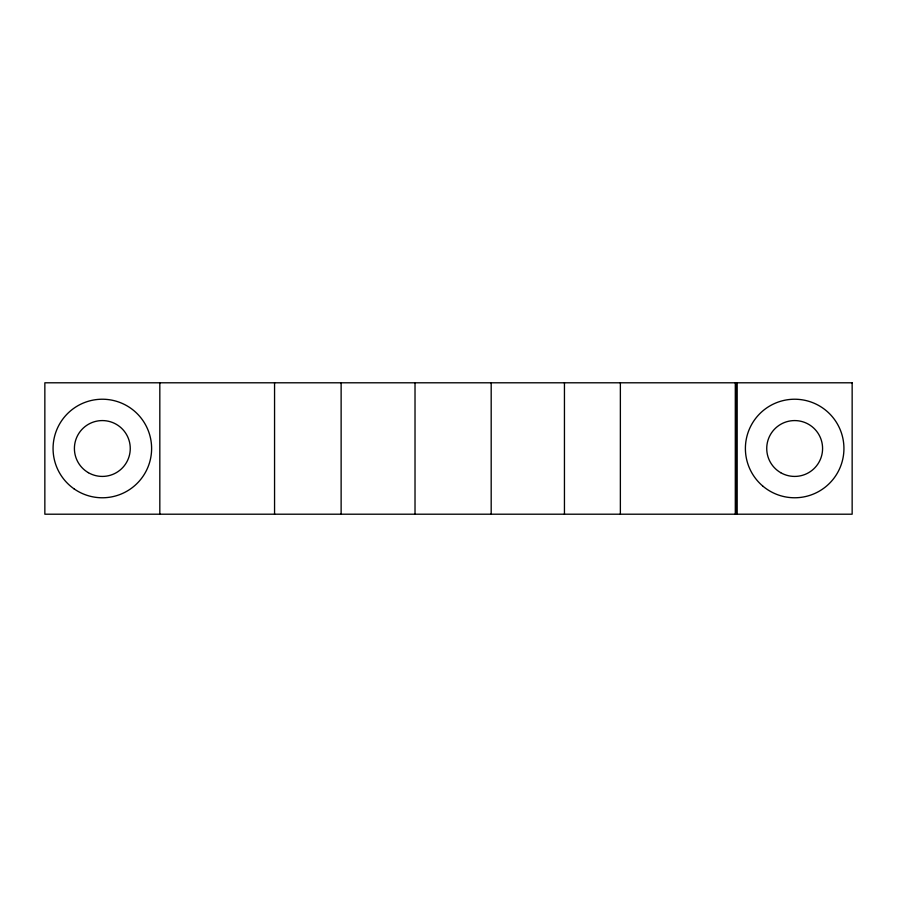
<?xml version="1.0" encoding="UTF-8"?>
<svg xmlns="http://www.w3.org/2000/svg" width="897" height="897" viewBox="0 0 897 897"><rect width="100%" height="100%" fill="white"/><g stroke="black" fill="none" stroke-linecap="round" stroke-linejoin="round"><path stroke-width="1.35" d="M737.177 382.795L737.177 514.205M736.078 382.795L736.078 514.205M735.305 382.795L735.305 514.205M620.365 382.795L620.365 514.205M564.448 382.795L564.448 514.205M491.186 382.795L491.186 514.205M415.019 382.795L415.019 514.205M341.129 382.795L341.129 514.205M274.56 382.795L274.56 514.205M159.823 382.795L159.823 514.205M852.15 382.795L44.85 382.795L44.85 514.205L852.15 514.205L852.15 382.795M762.629 485.939A49.279 49.279 0 0 0 843.102 457.526A49.279 49.279 0 0 0 778.26 402.035A49.279 49.279 0 0 0 762.629 485.939M780.704 472.685A27.919 27.919 0 0 0 822.583 448.5A27.919 27.919 0 0 0 780.704 424.315A27.919 27.919 0 0 0 780.704 472.685M88.377 472.685A27.919 27.919 0 0 0 130.256 448.5A27.919 27.919 0 0 0 88.377 424.315A27.919 27.919 0 0 0 88.377 472.685M74.059 488.854A49.279 49.279 0 0 0 151.425 452.817A49.279 49.279 0 0 0 81.537 403.829A49.279 49.279 0 0 0 74.059 488.854"/></g></svg>
